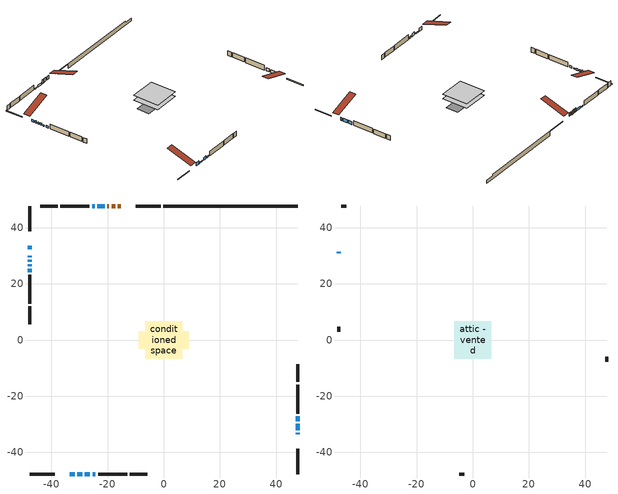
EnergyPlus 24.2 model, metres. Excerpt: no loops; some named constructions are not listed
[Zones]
conditioned space
 floor outside (Floor1 construction): -3.77,-3.77 -3.77,3.77 3.77,3.77 3.77,-3.77 z0.46
 floor adiabatic (AdiabaticFloorConstruction): -6.61,-6.61 -6.61,6.61 6.61,6.61 6.61,-6.61 z0.46
 floor foundation (Slab1 construction): -8.83,-3.14 -8.83,3.14 8.83,3.14 8.83,-3.14 z-1.83
 wall outside (RimJoist1 construction): -1.07,47.72 -10.04,47.72 / -47.72,-47.72 -38.75,-47.72 / -47.72,47.72 -47.72,38.75 / 47.72,-47.72 47.72,-38.75 z0.46:0.76
 wall outside (AdiabaticWallConstruction 1): -15.29,47.72 -16.34,47.72 / -17.26,47.72 -18.58,47.72 / -19.5,47.72 -20.12,47.72 z0.46:2.49
 wall outside (AdiabaticWallConstruction): 47.72,-33.49 47.72,-32.98 z0.46:2.09; -21.04,47.72 -23.72,47.72 / -47.72,28.6 -47.72,27.88 / -47.72,25.39 -47.72,24.17 z0.46:1.5; -33.49,-47.72 -31.69,-47.72 z0.46:2.14; -47.72,33.49 -47.72,32.27 z0.46:1.48; -24.64,47.72 -25.53,47.72 / -30.76,-47.72 -28.98,-47.72 / -47.72,26.96 -47.72,26.32 z0.46:1.02; -47.72,30.04 -47.72,29.52 / -25.34,-47.72 -24.32,-47.72 z0.46:1.38; 47.72,-32.06 47.72,-29.87 / 47.72,-28.94 47.72,-27.19 / -28.05,-47.72 -26.27,-47.72 z0.46:2.06
 wall outside (Wall1 construction): -26.46,47.72 -36.84,47.72 / -23.4,-47.72 -13.02,-47.72 / -47.72,23.24 -47.72,12.87 / 47.72,-26.26 47.72,-15.88 z0.46:2.9
 wall outside (Wall2 construction): -37.77,47.72 -44.05,47.72 / -12.09,-47.72 -5.81,-47.72 / -47.72,11.94 -47.72,5.66 / 47.72,-14.95 47.72,-8.68 z0.46:2.9
 wall foundation (FoundationWall1 construction): -0.14,47.72,-1.83 -0.14,47.72,0.46 42.93,47.72,0.46 42.93,47.72,-0.34 47.72,47.72,-0.34 47.72,47.72,-1.83
 window (WindowConstruction 7): 47.72,-33.49 47.72,-32.98 z0.46:2.08
 window (WindowConstruction 4): -21.04,47.72 -23.71,47.72 z0.46:1.5
 window (WindowConstruction 5): -33.49,-47.72 -31.69,-47.72 z0.46:2.14
 window (WindowConstruction 6): -47.72,33.49 -47.72,32.27 z0.46:1.47
 window (WindowConstruction 10): -24.64,47.72 -25.53,47.72 z0.46:1.02
 window (WindowConstruction 11): -30.76,-47.72 -28.98,-47.72 z0.46:1.02
 window (WindowConstruction 8): -47.72,30.03 -47.72,29.52 z0.46:1.37
 window (WindowConstruction 12): -47.72,28.6 -47.72,27.89 z0.46:1.5
 window (WindowConstruction 13): -47.72,26.96 -47.72,26.32 z0.46:1.02
 window (WindowConstruction): 47.72,-32.05 47.72,-29.87 z0.46:2.06
 window (WindowConstruction 1): 47.72,-28.94 47.72,-27.19 z0.46:2.06
 window (WindowConstruction 2): -28.05,-47.72 -26.27,-47.72 z0.46:2.06
 window (WindowConstruction 3): -47.72,25.39 -47.72,24.17 z0.46:1.5
 window (WindowConstruction 9): -25.34,-47.72 -24.32,-47.72 z0.46:1.37
 door (Door): -15.29,47.72 -16.34,47.72 z0.46:2.49
 door (Door 1): -17.26,47.72 -18.57,47.72 z0.46:2.49
 door (Door 2): -19.5,47.72 -20.11,47.72 z0.46:2.49
 ceiling adiabatic (AdiabaticFloorConstruction): 6.61,-6.61 6.61,6.61 -6.61,6.61 -6.61,-6.61 z0.46
attic - vented
 floor to conditioned space (Floor2 construction Reversed): -6.61,-6.61 -6.61,6.61 6.61,6.61 6.61,-6.61 z2.9
 wall outside (AdiabaticWallConstruction): -47.72,31.35 -47.72,30.96 z0.46:1.68
 wall outside (Wall3 construction): -44.97,47.72 -46.79,47.72 / -4.88,-47.72 -3.07,-47.72 / -47.72,4.73 -47.72,2.92 / 47.72,-7.75 47.72,-5.93 z0.46:2.9
 window (WindowConstruction 14): -47.72,31.34 -47.72,30.96 z0.46:1.68
 roof outside (Roof1 construction): -14.36,47.72,2.9 -14.36,34.83,7.19 -10.97,34.83,7.19 -10.97,47.72,2.9; -34.42,-47.72,2.9 -34.42,-34.83,7.19 -37.82,-34.83,7.19 -37.82,-47.72,2.9; -47.72,34.42,2.9 -34.83,34.42,7.19 -34.83,37.82,7.19 -47.72,37.82,2.9; 47.72,-34.42,2.9 34.83,-34.42,7.19 34.83,-37.82,7.19 47.72,-37.82,2.9
[Material] Roughness=Rough; Thermal Absorptance=0.9
Name | Thickness {m} | Conductivity {W/m-K} | Density {kg/m3} | Specific Heat {J/kg-K} | Solar Absorptance | Visible Absorptance
ceiling loosefill ins | 0.169333 | 0.0480833 | 16.02 | 1046.75 | 0.7 | 0.7
ceiling stud and cavity | 0.1397 | 0.117711 | 65.682 | 1177.47 | 0.7 | 0.7
gypsum board | 0.0127 | 0.160291 | 801 | 837.4 | 0.6 | 0.6
[Construction]
Floor2 construction: ceiling loosefill ins, ceiling stud and cavity, gypsum board
[Schedule:Day:Interval]
interior lighting schedule day: No, 01:00, 0.108182, 04:00, 0.0901515, 05:00, 0.0991667, 06:00, 0.162273, 07:00, 0.270455, 08:00, 0.342576, 10:00, 0.369621, 11:00, 0.351591, 12:00, 0.333561, 13:00, 0.324545, 14:00, 0.31553, 15:00, 0.333561, 16:00, 0.369621, 17:00, 0.450758, 18:00, 0.585985, 19:00, 0.775303, 20:00, 0.955606, 21:00, 0.991667, 22:00, 0.712197, 23:00, 0.360606, 24:00, 0.162273
interior lighting schedule day 1: No, 01:00, 0.100909, 04:00, 0.0840909, 05:00, 0.0925, 06:00, 0.151364, 07:00, 0.252273, 08:00, 0.319545, 10:00, 0.344773, 11:00, 0.327955, 12:00, 0.311136, 13:00, 0.302727, 14:00, 0.294318, 15:00, 0.311136, 16:00, 0.344773, 17:00, 0.420455, 18:00, 0.546591, 19:00, 0.723182, 20:00, 0.891364, 21:00, 0.925, 22:00, 0.664318, 23:00, 0.336364, 24:00, 0.151364
interior lighting schedule day 2: No, 01:00, 0.0927273, 04:00, 0.0772727, 05:00, 0.085, 06:00, 0.139091, 07:00, 0.231818, 08:00, 0.293636, 10:00, 0.316818, 11:00, 0.301364, 12:00, 0.285909, 13:00, 0.278182, 14:00, 0.270455, 15:00, 0.285909, 16:00, 0.316818, 17:00, 0.386364, 18:00, 0.502273, 19:00, 0.664545, 20:00, 0.819091, 21:00, 0.85, 22:00, 0.610455, 23:00, 0.309091, 24:00, 0.139091
interior lighting schedule day 3: No, 01:00, 0.0845455, 04:00, 0.0704545, 05:00, 0.0775, 06:00, 0.126818, 07:00, 0.211364, 08:00, 0.267727, 10:00, 0.288864, 11:00, 0.274773, 12:00, 0.260682, 13:00, 0.253636, 14:00, 0.246591, 15:00, 0.260682, 16:00, 0.288864, 17:00, 0.352273, 18:00, 0.457955, 19:00, 0.605909, 20:00, 0.746818, 21:00, 0.775, 22:00, 0.556591, 23:00, 0.281818, 24:00, 0.126818
interior lighting schedule day 4: No, 01:00, 0.0763636, 04:00, 0.0636364, 05:00, 0.07, 06:00, 0.114545, 07:00, 0.190909, 08:00, 0.241818, 10:00, 0.260909, 11:00, 0.248182, 12:00, 0.235455, 13:00, 0.229091, 14:00, 0.222727, 15:00, 0.235455, 16:00, 0.260909, 17:00, 0.318182, 18:00, 0.413636, 19:00, 0.547273, 20:00, 0.674545, 21:00, 0.7, 22:00, 0.502727, 23:00, 0.254545, 24:00, 0.114545
interior lighting schedule day 5: No, 01:00, 0.0727273, 04:00, 0.0606061, 05:00, 0.0666667, 06:00, 0.109091, 07:00, 0.181818, 08:00, 0.230303, 10:00, 0.248485, 11:00, 0.236364, 12:00, 0.224242, 13:00, 0.218182, 14:00, 0.212121, 15:00, 0.224242, 16:00, 0.248485, 17:00, 0.30303, 18:00, 0.393939, 19:00, 0.521212, 20:00, 0.642424, 21:00, 0.666667, 22:00, 0.478788, 23:00, 0.242424, 24:00, 0.109091
interior lighting schedule day 6: No, 01:00, 0.0745455, 04:00, 0.0621212, 05:00, 0.0683333, 06:00, 0.111818, 07:00, 0.186364, 08:00, 0.236061, 10:00, 0.254697, 11:00, 0.242273, 12:00, 0.229848, 13:00, 0.223636, 14:00, 0.217424, 15:00, 0.229848, 16:00, 0.254697, 17:00, 0.310606, 18:00, 0.403788, 19:00, 0.534242, 20:00, 0.658485, 21:00, 0.683333, 22:00, 0.490758, 23:00, 0.248485, 24:00, 0.111818
interior lighting schedule day 7: No, 01:00, 0.08, 04:00, 0.0666667, 05:00, 0.0733333, 06:00, 0.12, 07:00, 0.2, 08:00, 0.253333, 10:00, 0.273333, 11:00, 0.26, 12:00, 0.246667, 13:00, 0.24, 14:00, 0.233333, 15:00, 0.246667, 16:00, 0.273333, 17:00, 0.333333, 18:00, 0.433333, 19:00, 0.573333, 20:00, 0.706667, 21:00, 0.733333, 22:00, 0.526667, 23:00, 0.266667, 24:00, 0.12
interior lighting schedule day 8: No, 01:00, 0.0890909, 04:00, 0.0742424, 05:00, 0.0816667, 06:00, 0.133636, 07:00, 0.222727, 08:00, 0.282121, 10:00, 0.304394, 11:00, 0.289545, 12:00, 0.274697, 13:00, 0.267273, 14:00, 0.259848, 15:00, 0.274697, 16:00, 0.304394, 17:00, 0.371212, 18:00, 0.482576, 19:00, 0.638485, 20:00, 0.78697, 21:00, 0.816667, 22:00, 0.586515, 23:00, 0.29697, 24:00, 0.133636
interior lighting schedule day 9: No, 01:00, 0.0972727, 04:00, 0.0810606, 05:00, 0.0891667, 06:00, 0.145909, 07:00, 0.243182, 08:00, 0.30803, 10:00, 0.332348, 11:00, 0.316136, 12:00, 0.299924, 13:00, 0.291818, 14:00, 0.283712, 15:00, 0.299924, 16:00, 0.332348, 17:00, 0.405303, 18:00, 0.526894, 19:00, 0.697121, 20:00, 0.859242, 21:00, 0.891667, 22:00, 0.640379, 23:00, 0.324242, 24:00, 0.145909
interior lighting schedule day 10: No, 01:00, 0.105455, 04:00, 0.0878788, 05:00, 0.0966667, 06:00, 0.158182, 07:00, 0.263636, 08:00, 0.333939, 10:00, 0.360303, 11:00, 0.342727, 12:00, 0.325152, 13:00, 0.316364, 14:00, 0.307576, 15:00, 0.325152, 16:00, 0.360303, 17:00, 0.439394, 18:00, 0.571212, 19:00, 0.755758, 20:00, 0.931515, 21:00, 0.966667, 22:00, 0.694242, 23:00, 0.351515, 24:00, 0.158182
interior lighting schedule day 11: No, 01:00, 0.109091, 04:00, 0.0909091, 05:00, 0.1, 06:00, 0.163636, 07:00, 0.272727, 08:00, 0.345455, 10:00, 0.372727, 11:00, 0.354545, 12:00, 0.336364, 13:00, 0.327273, 14:00, 0.318182, 15:00, 0.336364, 16:00, 0.372727, 17:00, 0.454545, 18:00, 0.590909, 19:00, 0.781818, 20:00, 0.963636, 21:00, 1, 22:00, 0.718182, 23:00, 0.363636, 24:00, 0.163636
interior lighting schedule default day; occupants schedule default day; clothes dryer schedule default day; cooking range schedule default day; mech vent bath fan 0 schedule default day; mech vent bath fan 1 schedule default day; mech vent bath fan 2 schedule default day; mech vent range fan 0 schedule default day; misc plug loads schedule default day; general water use schedule default day; heating setpoint default day; cooling setpoint default day; clothes dryer exhaust 0 schedule default day; cooling season schedule day; cooling season schedule day 2; cooling season schedule default day; exterior lighting schedule default day; natural vent schedule default day: No, 24:00, 0
occupants schedule day: No, 05:00, 0.426829, 06:00, 0.719512, 07:00, 1, 08:00, 0.670732, 09:00, 0.329268, 14:00, 0.170732, 15:00, 0.231707, 16:00, 0.329268, 17:00, 0.5, 18:00, 0.670732, 19:00, 0.829268, 21:00, 1, 22:00, 0.853659, 23:00, 0.646341, 24:00, 0.426829
clothes dryer schedule day; clothes dryer exhaust 0 schedule day: No, 01:00, 0.123457, 02:00, 0.0740741, 03:00, 0.0493827, 04:00, 0.0246914, 05:00, 0.0493827, 06:00, 0.0740741, 07:00, 0.197531, 08:00, 0.395062, 09:00, 0.592593, 10:00, 0.839506, 11:00, 0.962963, 12:00, 1, 13:00, 0.91358, 14:00, 0.82716, 15:00, 0.716049, 16:00, 0.753086, 17:00, 0.679012, 18:00, 0.666667, 20:00, 0.62963, 21:00, 0.641975, 22:00, 0.666667, 23:00, 0.54321, 24:00, 0.296296
cooking range schedule day: No, 05:00, 0.0597015, 06:00, 0.11194, 07:00, 0.171642, 08:00, 0.291045, 11:00, 0.343284, 12:00, 0.402985, 13:00, 0.462687, 14:00, 0.343284, 15:00, 0.291045, 16:00, 0.402985, 17:00, 0.567164, 18:00, 1, 19:00, 0.850746, 20:00, 0.432836, 21:00, 0.291045, 22:00, 0.231343, 23:00, 0.171642, 24:00, 0.11194
mech vent bath fan 0 schedule day; mech vent bath fan 1 schedule day; mech vent bath fan 2 schedule day: No, 07:00, 0, 15:00, 1, 24:00, 0
mech vent range fan 0 schedule day: No, 02:00, 1, 18:00, 0, 24:00, 1
misc plug loads schedule day: No, 06:00, 0.705882, 07:00, 0.745098, 08:00, 0.803922, 15:00, 0.823529, 16:00, 0.862745, 17:00, 0.921569, 18:00, 0.980392, 19:00, 1, 20:00, 0.980392, 21:00, 0.941176, 22:00, 0.862745, 23:00, 0.784314, 24:00, 0.72549
general water use schedule day: No, 01:00, 0.315068, 03:00, 0.287671, 04:00, 0.342466, 05:00, 0.369863, 06:00, 0.520548, 07:00, 0.60274, 08:00, 0.534247, 10:00, 0.506849, 11:00, 0.465753, 14:00, 0.479452, 15:00, 0.534247, 16:00, 0.589041, 17:00, 0.69863, 18:00, 0.876712, 19:00, 0.890411, 20:00, 0.986301, 21:00, 1, 22:00, 0.863014, 23:00, 0.616438, 24:00, 0.465753
heating setpoint day: No, 07:00, 18, 23:00, 21, 24:00, 18
cooling setpoint day: No, 24:00, 25
cooling season schedule day 1: No, 24:00, 1
exterior lighting schedule day: No, 01:00, 0.566667, 03:00, 0.524167, 05:00, 0.495833, 06:00, 0.5525, 07:00, 0.623333, 08:00, 0.580833, 09:00, 0.439167, 10:00, 0.354167, 12:00, 0.34, 13:00, 0.354167, 14:00, 0.396667, 15:00, 0.425, 16:00, 0.495833, 17:00, 0.623333, 18:00, 0.793333, 19:00, 0.906667, 20:00, 0.963333, 21:00, 0.991667, 22:00, 0.920833, 23:00, 0.793333, 24:00, 0.665833
exterior lighting schedule day 1: No, 01:00, 0.528571, 03:00, 0.488929, 05:00, 0.4625, 06:00, 0.515357, 07:00, 0.581429, 08:00, 0.541786, 09:00, 0.409643, 10:00, 0.330357, 12:00, 0.317143, 13:00, 0.330357, 14:00, 0.37, 15:00, 0.396429, 16:00, 0.4625, 17:00, 0.581429, 18:00, 0.74, 19:00, 0.845714, 20:00, 0.898571, 21:00, 0.925, 22:00, 0.858929, 23:00, 0.74, 24:00, 0.621071
exterior lighting schedule day 10: No, 01:00, 0.552381, 03:00, 0.510952, 05:00, 0.483333, 06:00, 0.538571, 07:00, 0.607619, 08:00, 0.56619, 09:00, 0.428095, 10:00, 0.345238, 12:00, 0.331429, 13:00, 0.345238, 14:00, 0.386667, 15:00, 0.414286, 16:00, 0.483333, 17:00, 0.607619, 18:00, 0.773333, 19:00, 0.88381, 20:00, 0.939048, 21:00, 0.966667, 22:00, 0.897619, 23:00, 0.773333, 24:00, 0.649048
exterior lighting schedule day 11: No, 01:00, 0.571429, 03:00, 0.528571, 05:00, 0.5, 06:00, 0.557143, 07:00, 0.628571, 08:00, 0.585714, 09:00, 0.442857, 10:00, 0.357143, 12:00, 0.342857, 13:00, 0.357143, 14:00, 0.4, 15:00, 0.428571, 16:00, 0.5, 17:00, 0.628571, 18:00, 0.8, 19:00, 0.914286, 20:00, 0.971429, 21:00, 1, 22:00, 0.928571, 23:00, 0.8, 24:00, 0.671429
exterior lighting schedule day 2: No, 01:00, 0.485714, 03:00, 0.449286, 05:00, 0.425, 06:00, 0.473571, 07:00, 0.534286, 08:00, 0.497857, 09:00, 0.376429, 10:00, 0.303571, 12:00, 0.291429, 13:00, 0.303571, 14:00, 0.34, 15:00, 0.364286, 16:00, 0.425, 17:00, 0.534286, 18:00, 0.68, 19:00, 0.777143, 20:00, 0.825714, 21:00, 0.85, 22:00, 0.789286, 23:00, 0.68, 24:00, 0.570714
exterior lighting schedule day 3: No, 01:00, 0.442857, 03:00, 0.409643, 05:00, 0.3875, 06:00, 0.431786, 07:00, 0.487143, 08:00, 0.453929, 09:00, 0.343214, 10:00, 0.276786, 12:00, 0.265714, 13:00, 0.276786, 14:00, 0.31, 15:00, 0.332143, 16:00, 0.3875, 17:00, 0.487143, 18:00, 0.62, 19:00, 0.708571, 20:00, 0.752857, 21:00, 0.775, 22:00, 0.719643, 23:00, 0.62, 24:00, 0.520357
exterior lighting schedule day 4: No, 01:00, 0.4, 03:00, 0.37, 05:00, 0.35, 06:00, 0.39, 07:00, 0.44, 08:00, 0.41, 09:00, 0.31, 10:00, 0.25, 12:00, 0.24, 13:00, 0.25, 14:00, 0.28, 15:00, 0.3, 16:00, 0.35, 17:00, 0.44, 18:00, 0.56, 19:00, 0.64, 20:00, 0.68, 21:00, 0.7, 22:00, 0.65, 23:00, 0.56, 24:00, 0.47
exterior lighting schedule day 5: No, 01:00, 0.380952, 03:00, 0.352381, 05:00, 0.333333, 06:00, 0.371429, 07:00, 0.419048, 08:00, 0.390476, 09:00, 0.295238, 10:00, 0.238095, 12:00, 0.228571, 13:00, 0.238095, 14:00, 0.266667, 15:00, 0.285714, 16:00, 0.333333, 17:00, 0.419048, 18:00, 0.533333, 19:00, 0.609524, 20:00, 0.647619, 21:00, 0.666667, 22:00, 0.619048, 23:00, 0.533333, 24:00, 0.447619
exterior lighting schedule day 6: No, 01:00, 0.390476, 03:00, 0.36119, 05:00, 0.341667, 06:00, 0.380714, 07:00, 0.429524, 08:00, 0.400238, 09:00, 0.302619, 10:00, 0.244048, 12:00, 0.234286, 13:00, 0.244048, 14:00, 0.273333, 15:00, 0.292857, 16:00, 0.341667, 17:00, 0.429524, 18:00, 0.546667, 19:00, 0.624762, 20:00, 0.66381, 21:00, 0.683333, 22:00, 0.634524, 23:00, 0.546667, 24:00, 0.45881
exterior lighting schedule day 7: No, 01:00, 0.419048, 03:00, 0.387619, 05:00, 0.366667, 06:00, 0.408571, 07:00, 0.460952, 08:00, 0.429524, 09:00, 0.324762, 10:00, 0.261905, 12:00, 0.251429, 13:00, 0.261905, 14:00, 0.293333, 15:00, 0.314286, 16:00, 0.366667, 17:00, 0.460952, 18:00, 0.586667, 19:00, 0.670476, 20:00, 0.712381, 21:00, 0.733333, 22:00, 0.680952, 23:00, 0.586667, 24:00, 0.492381
exterior lighting schedule day 8: No, 01:00, 0.466667, 03:00, 0.431667, 05:00, 0.408333, 06:00, 0.455, 07:00, 0.513333, 08:00, 0.478333, 09:00, 0.361667, 10:00, 0.291667, 12:00, 0.28, 13:00, 0.291667, 14:00, 0.326667, 15:00, 0.35, 16:00, 0.408333, 17:00, 0.513333, 18:00, 0.653333, 19:00, 0.746667, 20:00, 0.793333, 21:00, 0.816667, 22:00, 0.758333, 23:00, 0.653333, 24:00, 0.548333
exterior lighting schedule day 9: No, 01:00, 0.509524, 03:00, 0.47131, 05:00, 0.445833, 06:00, 0.496786, 07:00, 0.560476, 08:00, 0.522262, 09:00, 0.394881, 10:00, 0.318452, 12:00, 0.305714, 13:00, 0.318452, 14:00, 0.356667, 15:00, 0.382143, 16:00, 0.445833, 17:00, 0.560476, 18:00, 0.713333, 19:00, 0.815238, 20:00, 0.86619, 21:00, 0.891667, 22:00, 0.827976, 23:00, 0.713333, 24:00, 0.59869
[Schedule:Week:Daily]
heating setpoint Week Rule - Jan1-Dec31: heating setpoint day, heating setpoint day, heating setpoint day, heating setpoint day, heating setpoint day, heating setpoint day, heating setpoint day, heating setpoint default day, heating setpoint default day, heating setpoint default day, heating setpoint default day, heating setpoint default day
cooling setpoint Week Rule - Jan1-Dec31: cooling setpoint day, cooling setpoint day, cooling setpoint day, cooling setpoint day, cooling setpoint day, cooling setpoint day, cooling setpoint day, cooling setpoint default day, cooling setpoint default day, cooling setpoint default day, cooling setpoint default day, cooling setpoint default day
clothes dryer exhaust 0 schedule Week Rule - Jan1-Dec31: clothes dryer exhaust 0 schedule day, clothes dryer exhaust 0 schedule day, clothes dryer exhaust 0 schedule day, clothes dryer exhaust 0 schedule day, clothes dryer exhaust 0 schedule day, clothes dryer exhaust 0 schedule day, clothes dryer exhaust 0 schedule day, clothes dryer exhaust 0 schedule default day, clothes dryer exhaust 0 schedule default day, clothes dryer exhaust 0 schedule default day, clothes dryer exhaust 0 schedule default day, clothes dryer exhaust 0 schedule default day
cooling season schedule Week Rule - Jan1-May26: cooling season schedule day, cooling season schedule day, cooling season schedule day, cooling season schedule day, cooling season schedule day, cooling season schedule day, cooling season schedule day, cooling season schedule default day, cooling season schedule default day, cooling season schedule default day, cooling season schedule default day, cooling season schedule default day
cooling season schedule Week Rule - May27-Jun2: cooling season schedule day, cooling season schedule day, cooling season schedule day, cooling season schedule day, cooling season schedule day, cooling season schedule day 1, cooling season schedule day 1, cooling season schedule default day, cooling season schedule default day, cooling season schedule default day, cooling season schedule default day, cooling season schedule default day
cooling season schedule Week Rule - Jun3-Aug25: cooling season schedule day 1, cooling season schedule day 1, cooling season schedule day 1, cooling season schedule day 1, cooling season schedule day 1, cooling season schedule day 1, cooling season schedule day 1, cooling season schedule default day, cooling season schedule default day, cooling season schedule default day, cooling season schedule default day, cooling season schedule default day
cooling season schedule Week Rule - Aug26-Sep1: cooling season schedule day 1, cooling season schedule day 1, cooling season schedule day 1, cooling season schedule day 1, cooling season schedule day 1, cooling season schedule day 1, cooling season schedule day 2, cooling season schedule default day, cooling season schedule default day, cooling season schedule default day, cooling season schedule default day, cooling season schedule default day
cooling season schedule Week Rule - Sep2-Dec31: cooling season schedule day 2, cooling season schedule day 2, cooling season schedule day 2, cooling season schedule day 2, cooling season schedule day 2, cooling season schedule day 2, cooling season schedule day 2, cooling season schedule default day, cooling season schedule default day, cooling season schedule default day, cooling season schedule default day, cooling season schedule default day
exterior lighting schedule Week Rule - Jun3-Jun30: exterior lighting schedule day 5, exterior lighting schedule day 5, exterior lighting schedule day 5, exterior lighting schedule day 5, exterior lighting schedule day 5, exterior lighting schedule day 5, exterior lighting schedule day 5, exterior lighting schedule default day, exterior lighting schedule default day, exterior lighting schedule default day, exterior lighting schedule default day, exterior lighting schedule default day
exterior lighting schedule Week Rule - Jul1-Jul28: exterior lighting schedule day 6, exterior lighting schedule day 6, exterior lighting schedule day 6, exterior lighting schedule day 6, exterior lighting schedule day 6, exterior lighting schedule day 6, exterior lighting schedule day 6, exterior lighting schedule default day, exterior lighting schedule default day, exterior lighting schedule default day, exterior lighting schedule default day, exterior lighting schedule default day
exterior lighting schedule Week Rule - Jul29-Aug4: exterior lighting schedule day 6, exterior lighting schedule day 6, exterior lighting schedule day 6, exterior lighting schedule day 7, exterior lighting schedule day 7, exterior lighting schedule day 7, exterior lighting schedule day 7, exterior lighting schedule default day, exterior lighting schedule default day, exterior lighting schedule default day, exterior lighting schedule default day, exterior lighting schedule default day
exterior lighting schedule Week Rule - Aug5-Aug25: exterior lighting schedule day 7, exterior lighting schedule day 7, exterior lighting schedule day 7, exterior lighting schedule day 7, exterior lighting schedule day 7, exterior lighting schedule day 7, exterior lighting schedule day 7, exterior lighting schedule default day, exterior lighting schedule default day, exterior lighting schedule default day, exterior lighting schedule default day, exterior lighting schedule default day
exterior lighting schedule Week Rule - Aug26-Sep1: exterior lighting schedule day 7, exterior lighting schedule day 7, exterior lighting schedule day 7, exterior lighting schedule day 7, exterior lighting schedule day 7, exterior lighting schedule day 7, exterior lighting schedule day 8, exterior lighting schedule default day, exterior lighting schedule default day, exterior lighting schedule default day, exterior lighting schedule default day, exterior lighting schedule default day
exterior lighting schedule Week Rule - Sep2-Sep29: exterior lighting schedule day 8, exterior lighting schedule day 8, exterior lighting schedule day 8, exterior lighting schedule day 8, exterior lighting schedule day 8, exterior lighting schedule day 8, exterior lighting schedule day 8, exterior lighting schedule default day, exterior lighting schedule default day, exterior lighting schedule default day, exterior lighting schedule default day, exterior lighting schedule default day
exterior lighting schedule Week Rule - Sep30-Oct6: exterior lighting schedule day 8, exterior lighting schedule day 9, exterior lighting schedule day 9, exterior lighting schedule day 9, exterior lighting schedule day 9, exterior lighting schedule day 9, exterior lighting schedule day 9, exterior lighting schedule default day, exterior lighting schedule default day, exterior lighting schedule default day, exterior lighting schedule default day, exterior lighting schedule default day
exterior lighting schedule Week Rule - Oct7-Oct27: exterior lighting schedule day 9, exterior lighting schedule day 9, exterior lighting schedule day 9, exterior lighting schedule day 9, exterior lighting schedule day 9, exterior lighting schedule day 9, exterior lighting schedule day 9, exterior lighting schedule default day, exterior lighting schedule default day, exterior lighting schedule default day, exterior lighting schedule default day, exterior lighting schedule default day
exterior lighting schedule Week Rule - Oct28-Nov3: exterior lighting schedule day 9, exterior lighting schedule day 9, exterior lighting schedule day 9, exterior lighting schedule day 9, exterior lighting schedule day 10, exterior lighting schedule day 10, exterior lighting schedule day 10, exterior lighting schedule default day, exterior lighting schedule default day, exterior lighting schedule default day, exterior lighting schedule default day, exterior lighting schedule default day
exterior lighting schedule Week Rule - Nov4-Nov24: exterior lighting schedule day 10, exterior lighting schedule day 10, exterior lighting schedule day 10, exterior lighting schedule day 10, exterior lighting schedule day 10, exterior lighting schedule day 10, exterior lighting schedule day 10, exterior lighting schedule default day, exterior lighting schedule default day, exterior lighting schedule default day, exterior lighting schedule default day, exterior lighting schedule default day
exterior lighting schedule Week Rule - Nov25-Dec1: exterior lighting schedule day 10, exterior lighting schedule day 10, exterior lighting schedule day 10, exterior lighting schedule day 10, exterior lighting schedule day 10, exterior lighting schedule day 10, exterior lighting schedule day 11, exterior lighting schedule default day, exterior lighting schedule default day, exterior lighting schedule default day, exterior lighting schedule default day, exterior lighting schedule default day
exterior lighting schedule Week Rule - Dec2-Dec31: exterior lighting schedule day 11, exterior lighting schedule day 11, exterior lighting schedule day 11, exterior lighting schedule day 11, exterior lighting schedule day 11, exterior lighting schedule day 11, exterior lighting schedule day 11, exterior lighting schedule default day, exterior lighting schedule default day, exterior lighting schedule default day, exterior lighting schedule default day, exterior lighting schedule default day
natural vent schedule Week Rule - Jan1-Dec31: natural vent schedule default day, natural vent schedule default day, natural vent schedule default day, natural vent schedule default day, natural vent schedule default day, natural vent schedule default day, natural vent schedule default day, natural vent schedule default day, natural vent schedule default day, natural vent schedule default day, natural vent schedule default day, natural vent schedule default day
[Schedule:Year]
natural vent schedule: natural vent schedule Week Rule - Jan1-Dec31, 1, 1, 12, 31
